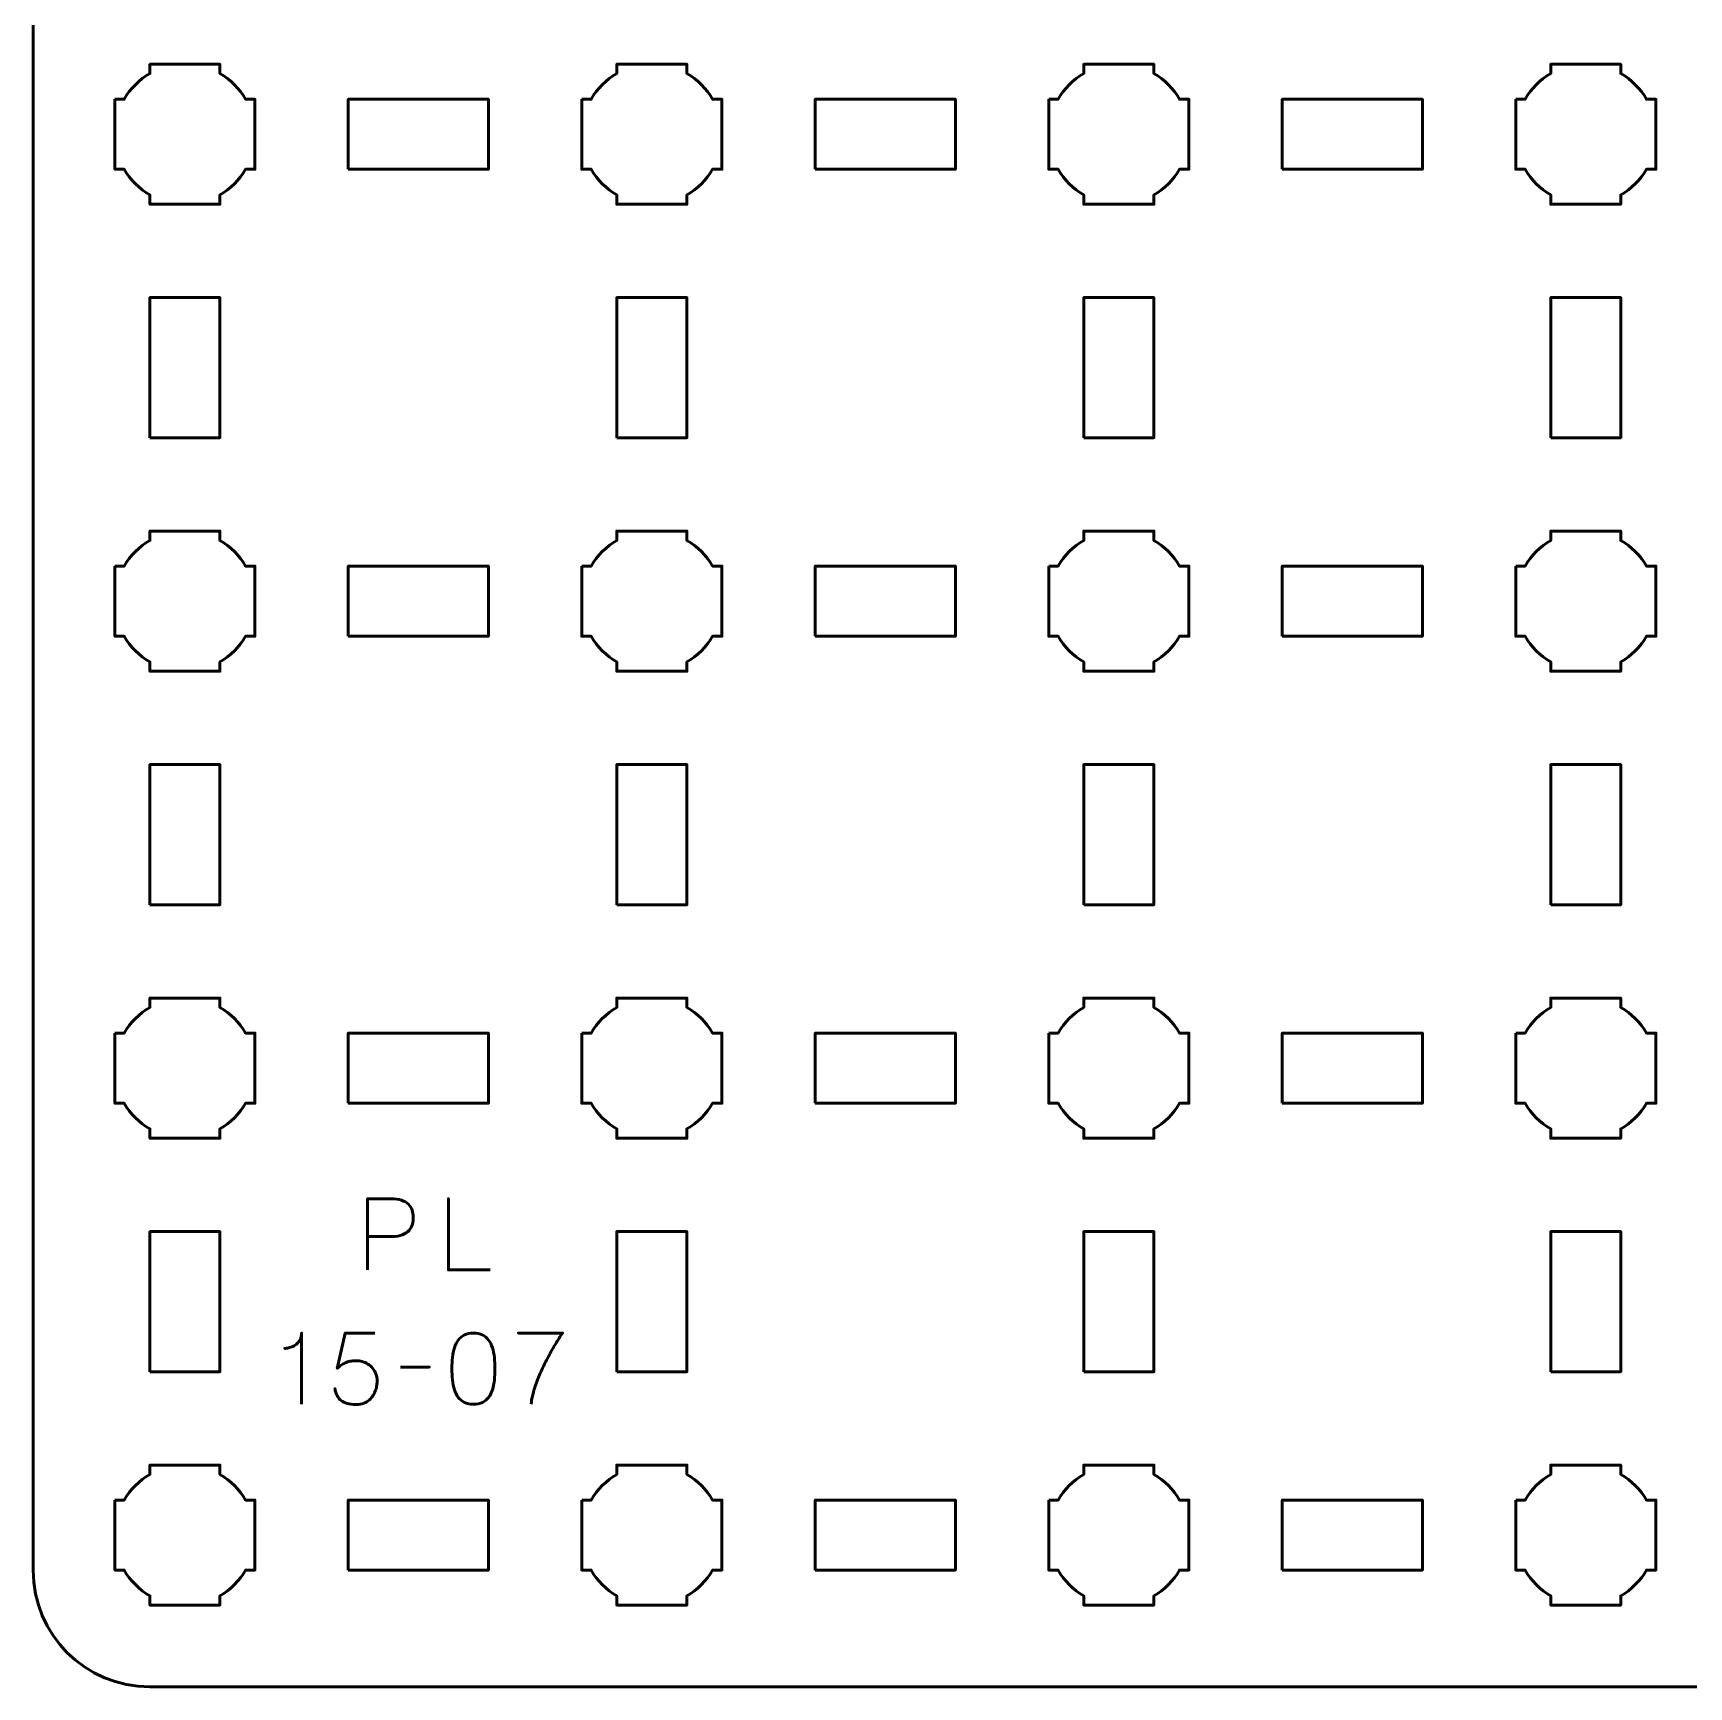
# Model space of a CAD drawing. Header units: centimetres. Extents: x -25.1 to 4.2, y -21.5 to -8.2.
# Drawn here: x -25.15 to -18.06, y -21.5 to -14.42 of the extents above; entities that cross this region are included whole.
import ezdxf

# ---------------------------------------------------------------- set-up
doc = ezdxf.new("R2010")
doc.units = ezdxf.units.CM
doc.header["$MEASUREMENT"] = 0
doc.layers.add('Layer 1', color=7, linetype='Continuous')

msp = doc.modelspace()

# ---------------------------------------------------------------- linework, layer by layer
at = {"layer": 'Layer 1', "color": 250, "lineweight": 53}
for points in [[(-23.8, -15), (-23.2, -15), (-23.2, -14.7), (-23.8, -14.7), (-23.8, -15)], [(-21.8, -15), (-21.2, -15), (-21.2, -14.7), (-21.8, -14.7), (-21.8, -15)], [(-19.8, -15), (-19.2, -15), (-19.2, -14.7), (-19.8, -14.7), (-19.8, -15)], [(-24.65, -16.15), (-24.35, -16.15), (-24.35, -15.55), (-24.65, -15.55), (-24.65, -16.15)], [(-22.65, -16.15), (-22.35, -16.15), (-22.35, -15.55), (-22.65, -15.55), (-22.65, -16.15)], [(-20.65, -16.15), (-20.35, -16.15), (-20.35, -15.55), (-20.65, -15.55), (-20.65, -16.15)], [(-18.65, -16.15), (-18.35, -16.15), (-18.35, -15.55), (-18.65, -15.55), (-18.65, -16.15)], [(-23.8, -17), (-23.2, -17), (-23.2, -16.7), (-23.8, -16.7), (-23.8, -17)], [(-21.8, -17), (-21.2, -17), (-21.2, -16.7), (-21.8, -16.7), (-21.8, -17)], [(-19.8, -17), (-19.2, -17), (-19.2, -16.7), (-19.8, -16.7), (-19.8, -17)], [(-24.65, -18.15), (-24.35, -18.15), (-24.35, -17.55), (-24.65, -17.55), (-24.65, -18.15)], [(-22.65, -18.15), (-22.35, -18.15), (-22.35, -17.55), (-22.65, -17.55), (-22.65, -18.15)], [(-20.65, -18.15), (-20.35, -18.15), (-20.35, -17.55), (-20.65, -17.55), (-20.65, -18.15)], [(-18.65, -18.15), (-18.35, -18.15), (-18.35, -17.55), (-18.65, -17.55), (-18.65, -18.15)], [(-23.8, -19), (-23.2, -19), (-23.2, -18.7), (-23.8, -18.7), (-23.8, -19)], [(-21.8, -19), (-21.2, -19), (-21.2, -18.7), (-21.8, -18.7), (-21.8, -19)], [(-19.8, -19), (-19.2, -19), (-19.2, -18.7), (-19.8, -18.7), (-19.8, -19)], [(-24.65, -20.15), (-24.35, -20.15), (-24.35, -19.55), (-24.65, -19.55), (-24.65, -20.15)], [(-22.65, -20.15), (-22.35, -20.15), (-22.35, -19.55), (-22.65, -19.55), (-22.65, -20.15)], [(-20.65, -20.15), (-20.35, -20.15), (-20.35, -19.55), (-20.65, -19.55), (-20.65, -20.15)], [(-18.65, -20.15), (-18.35, -20.15), (-18.35, -19.55), (-18.65, -19.55), (-18.65, -20.15)], [(-23.8, -21), (-23.2, -21), (-23.2, -20.7), (-23.8, -20.7), (-23.8, -21)], [(-21.8, -21), (-21.2, -21), (-21.2, -20.7), (-21.8, -20.7), (-21.8, -21)], [(-19.8, -21), (-19.2, -21), (-19.2, -20.7), (-19.8, -20.7), (-19.8, -21)]]:
    msp.add_lwpolyline(points, close=True, dxfattribs=at)
msp.add_open_spline([(-25.15, -21), (-25.15, -21), (-25.15, -8.7), (-25.15, -8.7), (-25.15, -8.7), (-25.15, -8.42391), (-24.92609, -8.2), (-24.65, -8.2), (-24.65, -8.2), (-24.65, -8.2), (3.65, -8.2), (3.65, -8.2), (3.65, -8.2), (3.92609, -8.2), (4.15, -8.42391), (4.15, -8.7), (4.15, -8.7), (4.15, -8.7), (4.15, -21), (4.15, -21), (4.15, -21), (4.15, -21.27609), (3.92609, -21.5), (3.65, -21.5), (3.65, -21.5), (3.65, -21.5), (-24.65, -21.5), (-24.65, -21.5), (-24.65, -21.5), (-24.92609, -21.5), (-25.15, -21.27609), (-25.15, -21)], degree=3, knots=[0, 0, 0, 0, 0.125, 0.125, 0.125, 0.125, 0.25, 0.25, 0.25, 0.25, 0.375, 0.375, 0.375, 0.375, 0.5, 0.5, 0.5, 0.5, 0.625, 0.625, 0.625, 0.625, 0.75, 0.75, 0.75, 0.75, 0.875, 0.875, 0.875, 0.875, 1, 1, 1, 1], dxfattribs=at)
at = {"layer": 'Layer 1', "lineweight": 53}
for points in [[(-24.8, -14.7), (-24.8, -14.7), (-24.75985, -14.7), (-24.75985, -14.7), (-24.75985, -14.7), (-24.7335, -14.65447), (-24.69553, -14.6165), (-24.65, -14.59015), (-24.65, -14.59015), (-24.65, -14.59015), (-24.65, -14.55), (-24.65, -14.55), (-24.65, -14.55), (-24.65, -14.55), (-24.5, -14.55), (-24.5, -14.55), (-24.5, -14.55), (-24.5, -14.55), (-24.35, -14.55), (-24.35, -14.55), (-24.35, -14.55), (-24.35, -14.55), (-24.35, -14.59015), (-24.35, -14.59015), (-24.35, -14.59015), (-24.30447, -14.6165), (-24.2665, -14.65447), (-24.24015, -14.7), (-24.24015, -14.7), (-24.24015, -14.7), (-24.2, -14.7), (-24.2, -14.7), (-24.2, -14.7), (-24.2, -14.7), (-24.2, -14.85), (-24.2, -14.85), (-24.2, -14.85), (-24.2, -14.85), (-24.2, -15), (-24.2, -15), (-24.2, -15), (-24.2, -15), (-24.24015, -15), (-24.24015, -15), (-24.24015, -15), (-24.2665, -15.04553), (-24.30447, -15.0835), (-24.35, -15.10985), (-24.35, -15.10985), (-24.35, -15.10985), (-24.35, -15.15), (-24.35, -15.15), (-24.35, -15.15), (-24.35, -15.15), (-24.5, -15.15), (-24.5, -15.15), (-24.5, -15.15), (-24.5, -15.15), (-24.65, -15.15), (-24.65, -15.15), (-24.65, -15.15), (-24.65, -15.15), (-24.65, -15.10985), (-24.65, -15.10985), (-24.65, -15.10985), (-24.69553, -15.0835), (-24.7335, -15.04553), (-24.75985, -15), (-24.75985, -15), (-24.75985, -15), (-24.8, -15), (-24.8, -15), (-24.8, -15), (-24.8, -15), (-24.8, -14.85), (-24.8, -14.85), (-24.8, -14.85), (-24.8, -14.85), (-24.8, -14.7), (-24.8, -14.7)], [(-22.8, -14.7), (-22.8, -14.7), (-22.75985, -14.7), (-22.75985, -14.7), (-22.75985, -14.7), (-22.7335, -14.65447), (-22.69553, -14.6165), (-22.65, -14.59015), (-22.65, -14.59015), (-22.65, -14.59015), (-22.65, -14.55), (-22.65, -14.55), (-22.65, -14.55), (-22.65, -14.55), (-22.5, -14.55), (-22.5, -14.55), (-22.5, -14.55), (-22.5, -14.55), (-22.35, -14.55), (-22.35, -14.55), (-22.35, -14.55), (-22.35, -14.55), (-22.35, -14.59015), (-22.35, -14.59015), (-22.35, -14.59015), (-22.30447, -14.6165), (-22.2665, -14.65447), (-22.24015, -14.7), (-22.24015, -14.7), (-22.24015, -14.7), (-22.2, -14.7), (-22.2, -14.7), (-22.2, -14.7), (-22.2, -14.7), (-22.2, -14.85), (-22.2, -14.85), (-22.2, -14.85), (-22.2, -14.85), (-22.2, -15), (-22.2, -15), (-22.2, -15), (-22.2, -15), (-22.24015, -15), (-22.24015, -15), (-22.24015, -15), (-22.2665, -15.04553), (-22.30447, -15.0835), (-22.35, -15.10985), (-22.35, -15.10985), (-22.35, -15.10985), (-22.35, -15.15), (-22.35, -15.15), (-22.35, -15.15), (-22.35, -15.15), (-22.5, -15.15), (-22.5, -15.15), (-22.5, -15.15), (-22.5, -15.15), (-22.65, -15.15), (-22.65, -15.15), (-22.65, -15.15), (-22.65, -15.15), (-22.65, -15.10985), (-22.65, -15.10985), (-22.65, -15.10985), (-22.69553, -15.0835), (-22.7335, -15.04553), (-22.75985, -15), (-22.75985, -15), (-22.75985, -15), (-22.8, -15), (-22.8, -15), (-22.8, -15), (-22.8, -15), (-22.8, -14.85), (-22.8, -14.85), (-22.8, -14.85), (-22.8, -14.85), (-22.8, -14.7), (-22.8, -14.7)], [(-20.8, -14.7), (-20.8, -14.7), (-20.75985, -14.7), (-20.75985, -14.7), (-20.75985, -14.7), (-20.7335, -14.65447), (-20.69553, -14.6165), (-20.65, -14.59015), (-20.65, -14.59015), (-20.65, -14.59015), (-20.65, -14.55), (-20.65, -14.55), (-20.65, -14.55), (-20.65, -14.55), (-20.5, -14.55), (-20.5, -14.55), (-20.5, -14.55), (-20.5, -14.55), (-20.35, -14.55), (-20.35, -14.55), (-20.35, -14.55), (-20.35, -14.55), (-20.35, -14.59015), (-20.35, -14.59015), (-20.35, -14.59015), (-20.30447, -14.6165), (-20.2665, -14.65447), (-20.24015, -14.7), (-20.24015, -14.7), (-20.24015, -14.7), (-20.2, -14.7), (-20.2, -14.7), (-20.2, -14.7), (-20.2, -14.7), (-20.2, -14.85), (-20.2, -14.85), (-20.2, -14.85), (-20.2, -14.85), (-20.2, -15), (-20.2, -15), (-20.2, -15), (-20.2, -15), (-20.24015, -15), (-20.24015, -15), (-20.24015, -15), (-20.2665, -15.04553), (-20.30447, -15.0835), (-20.35, -15.10985), (-20.35, -15.10985), (-20.35, -15.10985), (-20.35, -15.15), (-20.35, -15.15), (-20.35, -15.15), (-20.35, -15.15), (-20.5, -15.15), (-20.5, -15.15), (-20.5, -15.15), (-20.5, -15.15), (-20.65, -15.15), (-20.65, -15.15), (-20.65, -15.15), (-20.65, -15.15), (-20.65, -15.10985), (-20.65, -15.10985), (-20.65, -15.10985), (-20.69553, -15.0835), (-20.7335, -15.04553), (-20.75985, -15), (-20.75985, -15), (-20.75985, -15), (-20.8, -15), (-20.8, -15), (-20.8, -15), (-20.8, -15), (-20.8, -14.85), (-20.8, -14.85), (-20.8, -14.85), (-20.8, -14.85), (-20.8, -14.7), (-20.8, -14.7)], [(-18.8, -14.7), (-18.8, -14.7), (-18.75985, -14.7), (-18.75985, -14.7), (-18.75985, -14.7), (-18.7335, -14.65447), (-18.69553, -14.6165), (-18.65, -14.59015), (-18.65, -14.59015), (-18.65, -14.59015), (-18.65, -14.55), (-18.65, -14.55), (-18.65, -14.55), (-18.65, -14.55), (-18.5, -14.55), (-18.5, -14.55), (-18.5, -14.55), (-18.5, -14.55), (-18.35, -14.55), (-18.35, -14.55), (-18.35, -14.55), (-18.35, -14.55), (-18.35, -14.59015), (-18.35, -14.59015), (-18.35, -14.59015), (-18.30447, -14.6165), (-18.2665, -14.65447), (-18.24015, -14.7), (-18.24015, -14.7), (-18.24015, -14.7), (-18.2, -14.7), (-18.2, -14.7), (-18.2, -14.7), (-18.2, -14.7), (-18.2, -14.85), (-18.2, -14.85), (-18.2, -14.85), (-18.2, -14.85), (-18.2, -15), (-18.2, -15), (-18.2, -15), (-18.2, -15), (-18.24015, -15), (-18.24015, -15), (-18.24015, -15), (-18.2665, -15.04553), (-18.30447, -15.0835), (-18.35, -15.10985), (-18.35, -15.10985), (-18.35, -15.10985), (-18.35, -15.15), (-18.35, -15.15), (-18.35, -15.15), (-18.35, -15.15), (-18.5, -15.15), (-18.5, -15.15), (-18.5, -15.15), (-18.5, -15.15), (-18.65, -15.15), (-18.65, -15.15), (-18.65, -15.15), (-18.65, -15.15), (-18.65, -15.10985), (-18.65, -15.10985), (-18.65, -15.10985), (-18.69553, -15.0835), (-18.7335, -15.04553), (-18.75985, -15), (-18.75985, -15), (-18.75985, -15), (-18.8, -15), (-18.8, -15), (-18.8, -15), (-18.8, -15), (-18.8, -14.85), (-18.8, -14.85), (-18.8, -14.85), (-18.8, -14.85), (-18.8, -14.7), (-18.8, -14.7)], [(-24.8, -16.7), (-24.8, -16.7), (-24.75985, -16.7), (-24.75985, -16.7), (-24.75985, -16.7), (-24.7335, -16.65447), (-24.69553, -16.6165), (-24.65, -16.59015), (-24.65, -16.59015), (-24.65, -16.59015), (-24.65, -16.55), (-24.65, -16.55), (-24.65, -16.55), (-24.65, -16.55), (-24.5, -16.55), (-24.5, -16.55), (-24.5, -16.55), (-24.5, -16.55), (-24.35, -16.55), (-24.35, -16.55), (-24.35, -16.55), (-24.35, -16.55), (-24.35, -16.59015), (-24.35, -16.59015), (-24.35, -16.59015), (-24.30447, -16.6165), (-24.2665, -16.65447), (-24.24015, -16.7), (-24.24015, -16.7), (-24.24015, -16.7), (-24.2, -16.7), (-24.2, -16.7), (-24.2, -16.7), (-24.2, -16.7), (-24.2, -16.85), (-24.2, -16.85), (-24.2, -16.85), (-24.2, -16.85), (-24.2, -17), (-24.2, -17), (-24.2, -17), (-24.2, -17), (-24.24015, -17), (-24.24015, -17), (-24.24015, -17), (-24.2665, -17.04553), (-24.30447, -17.0835), (-24.35, -17.10985), (-24.35, -17.10985), (-24.35, -17.10985), (-24.35, -17.15), (-24.35, -17.15), (-24.35, -17.15), (-24.35, -17.15), (-24.5, -17.15), (-24.5, -17.15), (-24.5, -17.15), (-24.5, -17.15), (-24.65, -17.15), (-24.65, -17.15), (-24.65, -17.15), (-24.65, -17.15), (-24.65, -17.10985), (-24.65, -17.10985), (-24.65, -17.10985), (-24.69553, -17.0835), (-24.7335, -17.04553), (-24.75985, -17), (-24.75985, -17), (-24.75985, -17), (-24.8, -17), (-24.8, -17), (-24.8, -17), (-24.8, -17), (-24.8, -16.85), (-24.8, -16.85), (-24.8, -16.85), (-24.8, -16.85), (-24.8, -16.7), (-24.8, -16.7)], [(-22.8, -16.7), (-22.8, -16.7), (-22.75985, -16.7), (-22.75985, -16.7), (-22.75985, -16.7), (-22.7335, -16.65447), (-22.69553, -16.6165), (-22.65, -16.59015), (-22.65, -16.59015), (-22.65, -16.59015), (-22.65, -16.55), (-22.65, -16.55), (-22.65, -16.55), (-22.65, -16.55), (-22.5, -16.55), (-22.5, -16.55), (-22.5, -16.55), (-22.5, -16.55), (-22.35, -16.55), (-22.35, -16.55), (-22.35, -16.55), (-22.35, -16.55), (-22.35, -16.59015), (-22.35, -16.59015), (-22.35, -16.59015), (-22.30447, -16.6165), (-22.2665, -16.65447), (-22.24015, -16.7), (-22.24015, -16.7), (-22.24015, -16.7), (-22.2, -16.7), (-22.2, -16.7), (-22.2, -16.7), (-22.2, -16.7), (-22.2, -16.85), (-22.2, -16.85), (-22.2, -16.85), (-22.2, -16.85), (-22.2, -17), (-22.2, -17), (-22.2, -17), (-22.2, -17), (-22.24015, -17), (-22.24015, -17), (-22.24015, -17), (-22.2665, -17.04553), (-22.30447, -17.0835), (-22.35, -17.10985), (-22.35, -17.10985), (-22.35, -17.10985), (-22.35, -17.15), (-22.35, -17.15), (-22.35, -17.15), (-22.35, -17.15), (-22.5, -17.15), (-22.5, -17.15), (-22.5, -17.15), (-22.5, -17.15), (-22.65, -17.15), (-22.65, -17.15), (-22.65, -17.15), (-22.65, -17.15), (-22.65, -17.10985), (-22.65, -17.10985), (-22.65, -17.10985), (-22.69553, -17.0835), (-22.7335, -17.04553), (-22.75985, -17), (-22.75985, -17), (-22.75985, -17), (-22.8, -17), (-22.8, -17), (-22.8, -17), (-22.8, -17), (-22.8, -16.85), (-22.8, -16.85), (-22.8, -16.85), (-22.8, -16.85), (-22.8, -16.7), (-22.8, -16.7)], [(-20.8, -16.7), (-20.8, -16.7), (-20.75985, -16.7), (-20.75985, -16.7), (-20.75985, -16.7), (-20.7335, -16.65447), (-20.69553, -16.6165), (-20.65, -16.59015), (-20.65, -16.59015), (-20.65, -16.59015), (-20.65, -16.55), (-20.65, -16.55), (-20.65, -16.55), (-20.65, -16.55), (-20.5, -16.55), (-20.5, -16.55), (-20.5, -16.55), (-20.5, -16.55), (-20.35, -16.55), (-20.35, -16.55), (-20.35, -16.55), (-20.35, -16.55), (-20.35, -16.59015), (-20.35, -16.59015), (-20.35, -16.59015), (-20.30447, -16.6165), (-20.2665, -16.65447), (-20.24015, -16.7), (-20.24015, -16.7), (-20.24015, -16.7), (-20.2, -16.7), (-20.2, -16.7), (-20.2, -16.7), (-20.2, -16.7), (-20.2, -16.85), (-20.2, -16.85), (-20.2, -16.85), (-20.2, -16.85), (-20.2, -17), (-20.2, -17), (-20.2, -17), (-20.2, -17), (-20.24015, -17), (-20.24015, -17), (-20.24015, -17), (-20.2665, -17.04553), (-20.30447, -17.0835), (-20.35, -17.10985), (-20.35, -17.10985), (-20.35, -17.10985), (-20.35, -17.15), (-20.35, -17.15), (-20.35, -17.15), (-20.35, -17.15), (-20.5, -17.15), (-20.5, -17.15), (-20.5, -17.15), (-20.5, -17.15), (-20.65, -17.15), (-20.65, -17.15), (-20.65, -17.15), (-20.65, -17.15), (-20.65, -17.10985), (-20.65, -17.10985), (-20.65, -17.10985), (-20.69553, -17.0835), (-20.7335, -17.04553), (-20.75985, -17), (-20.75985, -17), (-20.75985, -17), (-20.8, -17), (-20.8, -17), (-20.8, -17), (-20.8, -17), (-20.8, -16.85), (-20.8, -16.85), (-20.8, -16.85), (-20.8, -16.85), (-20.8, -16.7), (-20.8, -16.7)], [(-18.8, -16.7), (-18.8, -16.7), (-18.75985, -16.7), (-18.75985, -16.7), (-18.75985, -16.7), (-18.7335, -16.65447), (-18.69553, -16.6165), (-18.65, -16.59015), (-18.65, -16.59015), (-18.65, -16.59015), (-18.65, -16.55), (-18.65, -16.55), (-18.65, -16.55), (-18.65, -16.55), (-18.5, -16.55), (-18.5, -16.55), (-18.5, -16.55), (-18.5, -16.55), (-18.35, -16.55), (-18.35, -16.55), (-18.35, -16.55), (-18.35, -16.55), (-18.35, -16.59015), (-18.35, -16.59015), (-18.35, -16.59015), (-18.30447, -16.6165), (-18.2665, -16.65447), (-18.24015, -16.7), (-18.24015, -16.7), (-18.24015, -16.7), (-18.2, -16.7), (-18.2, -16.7), (-18.2, -16.7), (-18.2, -16.7), (-18.2, -16.85), (-18.2, -16.85), (-18.2, -16.85), (-18.2, -16.85), (-18.2, -17), (-18.2, -17), (-18.2, -17), (-18.2, -17), (-18.24015, -17), (-18.24015, -17), (-18.24015, -17), (-18.2665, -17.04553), (-18.30447, -17.0835), (-18.35, -17.10985), (-18.35, -17.10985), (-18.35, -17.10985), (-18.35, -17.15), (-18.35, -17.15), (-18.35, -17.15), (-18.35, -17.15), (-18.5, -17.15), (-18.5, -17.15), (-18.5, -17.15), (-18.5, -17.15), (-18.65, -17.15), (-18.65, -17.15), (-18.65, -17.15), (-18.65, -17.15), (-18.65, -17.10985), (-18.65, -17.10985), (-18.65, -17.10985), (-18.69553, -17.0835), (-18.7335, -17.04553), (-18.75985, -17), (-18.75985, -17), (-18.75985, -17), (-18.8, -17), (-18.8, -17), (-18.8, -17), (-18.8, -17), (-18.8, -16.85), (-18.8, -16.85), (-18.8, -16.85), (-18.8, -16.85), (-18.8, -16.7), (-18.8, -16.7)], [(-24.8, -18.7), (-24.8, -18.7), (-24.75985, -18.7), (-24.75985, -18.7), (-24.75985, -18.7), (-24.7335, -18.65447), (-24.69553, -18.6165), (-24.65, -18.59015), (-24.65, -18.59015), (-24.65, -18.59015), (-24.65, -18.55), (-24.65, -18.55), (-24.65, -18.55), (-24.65, -18.55), (-24.5, -18.55), (-24.5, -18.55), (-24.5, -18.55), (-24.5, -18.55), (-24.35, -18.55), (-24.35, -18.55), (-24.35, -18.55), (-24.35, -18.55), (-24.35, -18.59015), (-24.35, -18.59015), (-24.35, -18.59015), (-24.30447, -18.6165), (-24.2665, -18.65447), (-24.24015, -18.7), (-24.24015, -18.7), (-24.24015, -18.7), (-24.2, -18.7), (-24.2, -18.7), (-24.2, -18.7), (-24.2, -18.7), (-24.2, -18.85), (-24.2, -18.85), (-24.2, -18.85), (-24.2, -18.85), (-24.2, -19), (-24.2, -19), (-24.2, -19), (-24.2, -19), (-24.24015, -19), (-24.24015, -19), (-24.24015, -19), (-24.2665, -19.04553), (-24.30447, -19.0835), (-24.35, -19.10985), (-24.35, -19.10985), (-24.35, -19.10985), (-24.35, -19.15), (-24.35, -19.15), (-24.35, -19.15), (-24.35, -19.15), (-24.5, -19.15), (-24.5, -19.15), (-24.5, -19.15), (-24.5, -19.15), (-24.65, -19.15), (-24.65, -19.15), (-24.65, -19.15), (-24.65, -19.15), (-24.65, -19.10985), (-24.65, -19.10985), (-24.65, -19.10985), (-24.69553, -19.0835), (-24.7335, -19.04553), (-24.75985, -19), (-24.75985, -19), (-24.75985, -19), (-24.8, -19), (-24.8, -19), (-24.8, -19), (-24.8, -19), (-24.8, -18.85), (-24.8, -18.85), (-24.8, -18.85), (-24.8, -18.85), (-24.8, -18.7), (-24.8, -18.7)], [(-22.8, -18.7), (-22.8, -18.7), (-22.75985, -18.7), (-22.75985, -18.7), (-22.75985, -18.7), (-22.7335, -18.65447), (-22.69553, -18.6165), (-22.65, -18.59015), (-22.65, -18.59015), (-22.65, -18.59015), (-22.65, -18.55), (-22.65, -18.55), (-22.65, -18.55), (-22.65, -18.55), (-22.5, -18.55), (-22.5, -18.55), (-22.5, -18.55), (-22.5, -18.55), (-22.35, -18.55), (-22.35, -18.55), (-22.35, -18.55), (-22.35, -18.55), (-22.35, -18.59015), (-22.35, -18.59015), (-22.35, -18.59015), (-22.30447, -18.6165), (-22.2665, -18.65447), (-22.24015, -18.7), (-22.24015, -18.7), (-22.24015, -18.7), (-22.2, -18.7), (-22.2, -18.7), (-22.2, -18.7), (-22.2, -18.7), (-22.2, -18.85), (-22.2, -18.85), (-22.2, -18.85), (-22.2, -18.85), (-22.2, -19), (-22.2, -19), (-22.2, -19), (-22.2, -19), (-22.24015, -19), (-22.24015, -19), (-22.24015, -19), (-22.2665, -19.04553), (-22.30447, -19.0835), (-22.35, -19.10985), (-22.35, -19.10985), (-22.35, -19.10985), (-22.35, -19.15), (-22.35, -19.15), (-22.35, -19.15), (-22.35, -19.15), (-22.5, -19.15), (-22.5, -19.15), (-22.5, -19.15), (-22.5, -19.15), (-22.65, -19.15), (-22.65, -19.15), (-22.65, -19.15), (-22.65, -19.15), (-22.65, -19.10985), (-22.65, -19.10985), (-22.65, -19.10985), (-22.69553, -19.0835), (-22.7335, -19.04553), (-22.75985, -19), (-22.75985, -19), (-22.75985, -19), (-22.8, -19), (-22.8, -19), (-22.8, -19), (-22.8, -19), (-22.8, -18.85), (-22.8, -18.85), (-22.8, -18.85), (-22.8, -18.85), (-22.8, -18.7), (-22.8, -18.7)], [(-20.8, -18.7), (-20.8, -18.7), (-20.75985, -18.7), (-20.75985, -18.7), (-20.75985, -18.7), (-20.7335, -18.65447), (-20.69553, -18.6165), (-20.65, -18.59015), (-20.65, -18.59015), (-20.65, -18.59015), (-20.65, -18.55), (-20.65, -18.55), (-20.65, -18.55), (-20.65, -18.55), (-20.5, -18.55), (-20.5, -18.55), (-20.5, -18.55), (-20.5, -18.55), (-20.35, -18.55), (-20.35, -18.55), (-20.35, -18.55), (-20.35, -18.55), (-20.35, -18.59015), (-20.35, -18.59015), (-20.35, -18.59015), (-20.30447, -18.6165), (-20.2665, -18.65447), (-20.24015, -18.7), (-20.24015, -18.7), (-20.24015, -18.7), (-20.2, -18.7), (-20.2, -18.7), (-20.2, -18.7), (-20.2, -18.7), (-20.2, -18.85), (-20.2, -18.85), (-20.2, -18.85), (-20.2, -18.85), (-20.2, -19), (-20.2, -19), (-20.2, -19), (-20.2, -19), (-20.24015, -19), (-20.24015, -19), (-20.24015, -19), (-20.2665, -19.04553), (-20.30447, -19.0835), (-20.35, -19.10985), (-20.35, -19.10985), (-20.35, -19.10985), (-20.35, -19.15), (-20.35, -19.15), (-20.35, -19.15), (-20.35, -19.15), (-20.5, -19.15), (-20.5, -19.15), (-20.5, -19.15), (-20.5, -19.15), (-20.65, -19.15), (-20.65, -19.15), (-20.65, -19.15), (-20.65, -19.15), (-20.65, -19.10985), (-20.65, -19.10985), (-20.65, -19.10985), (-20.69553, -19.0835), (-20.7335, -19.04553), (-20.75985, -19), (-20.75985, -19), (-20.75985, -19), (-20.8, -19), (-20.8, -19), (-20.8, -19), (-20.8, -19), (-20.8, -18.85), (-20.8, -18.85), (-20.8, -18.85), (-20.8, -18.85), (-20.8, -18.7), (-20.8, -18.7)], [(-18.8, -18.7), (-18.8, -18.7), (-18.75985, -18.7), (-18.75985, -18.7), (-18.75985, -18.7), (-18.7335, -18.65447), (-18.69553, -18.6165), (-18.65, -18.59015), (-18.65, -18.59015), (-18.65, -18.59015), (-18.65, -18.55), (-18.65, -18.55), (-18.65, -18.55), (-18.65, -18.55), (-18.5, -18.55), (-18.5, -18.55), (-18.5, -18.55), (-18.5, -18.55), (-18.35, -18.55), (-18.35, -18.55), (-18.35, -18.55), (-18.35, -18.55), (-18.35, -18.59015), (-18.35, -18.59015), (-18.35, -18.59015), (-18.30447, -18.6165), (-18.2665, -18.65447), (-18.24015, -18.7), (-18.24015, -18.7), (-18.24015, -18.7), (-18.2, -18.7), (-18.2, -18.7), (-18.2, -18.7), (-18.2, -18.7), (-18.2, -18.85), (-18.2, -18.85), (-18.2, -18.85), (-18.2, -18.85), (-18.2, -19), (-18.2, -19), (-18.2, -19), (-18.2, -19), (-18.24015, -19), (-18.24015, -19), (-18.24015, -19), (-18.2665, -19.04553), (-18.30447, -19.0835), (-18.35, -19.10985), (-18.35, -19.10985), (-18.35, -19.10985), (-18.35, -19.15), (-18.35, -19.15), (-18.35, -19.15), (-18.35, -19.15), (-18.5, -19.15), (-18.5, -19.15), (-18.5, -19.15), (-18.5, -19.15), (-18.65, -19.15), (-18.65, -19.15), (-18.65, -19.15), (-18.65, -19.15), (-18.65, -19.10985), (-18.65, -19.10985), (-18.65, -19.10985), (-18.69553, -19.0835), (-18.7335, -19.04553), (-18.75985, -19), (-18.75985, -19), (-18.75985, -19), (-18.8, -19), (-18.8, -19), (-18.8, -19), (-18.8, -19), (-18.8, -18.85), (-18.8, -18.85), (-18.8, -18.85), (-18.8, -18.85), (-18.8, -18.7), (-18.8, -18.7)], [(-24.8, -20.7), (-24.8, -20.7), (-24.75985, -20.7), (-24.75985, -20.7), (-24.75985, -20.7), (-24.7335, -20.65447), (-24.69553, -20.6165), (-24.65, -20.59015), (-24.65, -20.59015), (-24.65, -20.59015), (-24.65, -20.55), (-24.65, -20.55), (-24.65, -20.55), (-24.65, -20.55), (-24.5, -20.55), (-24.5, -20.55), (-24.5, -20.55), (-24.5, -20.55), (-24.35, -20.55), (-24.35, -20.55), (-24.35, -20.55), (-24.35, -20.55), (-24.35, -20.59015), (-24.35, -20.59015), (-24.35, -20.59015), (-24.30447, -20.6165), (-24.2665, -20.65447), (-24.24015, -20.7), (-24.24015, -20.7), (-24.24015, -20.7), (-24.2, -20.7), (-24.2, -20.7), (-24.2, -20.7), (-24.2, -20.7), (-24.2, -20.85), (-24.2, -20.85), (-24.2, -20.85), (-24.2, -20.85), (-24.2, -21), (-24.2, -21), (-24.2, -21), (-24.2, -21), (-24.24015, -21), (-24.24015, -21), (-24.24015, -21), (-24.2665, -21.04553), (-24.30447, -21.0835), (-24.35, -21.10985), (-24.35, -21.10985), (-24.35, -21.10985), (-24.35, -21.15), (-24.35, -21.15), (-24.35, -21.15), (-24.35, -21.15), (-24.5, -21.15), (-24.5, -21.15), (-24.5, -21.15), (-24.5, -21.15), (-24.65, -21.15), (-24.65, -21.15), (-24.65, -21.15), (-24.65, -21.15), (-24.65, -21.10985), (-24.65, -21.10985), (-24.65, -21.10985), (-24.69553, -21.0835), (-24.7335, -21.04553), (-24.75985, -21), (-24.75985, -21), (-24.75985, -21), (-24.8, -21), (-24.8, -21), (-24.8, -21), (-24.8, -21), (-24.8, -20.85), (-24.8, -20.85), (-24.8, -20.85), (-24.8, -20.85), (-24.8, -20.7), (-24.8, -20.7)], [(-22.8, -20.7), (-22.8, -20.7), (-22.75985, -20.7), (-22.75985, -20.7), (-22.75985, -20.7), (-22.7335, -20.65447), (-22.69553, -20.6165), (-22.65, -20.59015), (-22.65, -20.59015), (-22.65, -20.59015), (-22.65, -20.55), (-22.65, -20.55), (-22.65, -20.55), (-22.65, -20.55), (-22.5, -20.55), (-22.5, -20.55), (-22.5, -20.55), (-22.5, -20.55), (-22.35, -20.55), (-22.35, -20.55), (-22.35, -20.55), (-22.35, -20.55), (-22.35, -20.59015), (-22.35, -20.59015), (-22.35, -20.59015), (-22.30447, -20.6165), (-22.2665, -20.65447), (-22.24015, -20.7), (-22.24015, -20.7), (-22.24015, -20.7), (-22.2, -20.7), (-22.2, -20.7), (-22.2, -20.7), (-22.2, -20.7), (-22.2, -20.85), (-22.2, -20.85), (-22.2, -20.85), (-22.2, -20.85), (-22.2, -21), (-22.2, -21), (-22.2, -21), (-22.2, -21), (-22.24015, -21), (-22.24015, -21), (-22.24015, -21), (-22.2665, -21.04553), (-22.30447, -21.0835), (-22.35, -21.10985), (-22.35, -21.10985), (-22.35, -21.10985), (-22.35, -21.15), (-22.35, -21.15), (-22.35, -21.15), (-22.35, -21.15), (-22.5, -21.15), (-22.5, -21.15), (-22.5, -21.15), (-22.5, -21.15), (-22.65, -21.15), (-22.65, -21.15), (-22.65, -21.15), (-22.65, -21.15), (-22.65, -21.10985), (-22.65, -21.10985), (-22.65, -21.10985), (-22.69553, -21.0835), (-22.7335, -21.04553), (-22.75985, -21), (-22.75985, -21), (-22.75985, -21), (-22.8, -21), (-22.8, -21), (-22.8, -21), (-22.8, -21), (-22.8, -20.85), (-22.8, -20.85), (-22.8, -20.85), (-22.8, -20.85), (-22.8, -20.7), (-22.8, -20.7)], [(-20.8, -20.7), (-20.8, -20.7), (-20.75985, -20.7), (-20.75985, -20.7), (-20.75985, -20.7), (-20.7335, -20.65447), (-20.69553, -20.6165), (-20.65, -20.59015), (-20.65, -20.59015), (-20.65, -20.59015), (-20.65, -20.55), (-20.65, -20.55), (-20.65, -20.55), (-20.65, -20.55), (-20.5, -20.55), (-20.5, -20.55), (-20.5, -20.55), (-20.5, -20.55), (-20.35, -20.55), (-20.35, -20.55), (-20.35, -20.55), (-20.35, -20.55), (-20.35, -20.59015), (-20.35, -20.59015), (-20.35, -20.59015), (-20.30447, -20.6165), (-20.2665, -20.65447), (-20.24015, -20.7), (-20.24015, -20.7), (-20.24015, -20.7), (-20.2, -20.7), (-20.2, -20.7), (-20.2, -20.7), (-20.2, -20.7), (-20.2, -20.85), (-20.2, -20.85), (-20.2, -20.85), (-20.2, -20.85), (-20.2, -21), (-20.2, -21), (-20.2, -21), (-20.2, -21), (-20.24015, -21), (-20.24015, -21), (-20.24015, -21), (-20.2665, -21.04553), (-20.30447, -21.0835), (-20.35, -21.10985), (-20.35, -21.10985), (-20.35, -21.10985), (-20.35, -21.15), (-20.35, -21.15), (-20.35, -21.15), (-20.35, -21.15), (-20.5, -21.15), (-20.5, -21.15), (-20.5, -21.15), (-20.5, -21.15), (-20.65, -21.15), (-20.65, -21.15), (-20.65, -21.15), (-20.65, -21.15), (-20.65, -21.10985), (-20.65, -21.10985), (-20.65, -21.10985), (-20.69553, -21.0835), (-20.7335, -21.04553), (-20.75985, -21), (-20.75985, -21), (-20.75985, -21), (-20.8, -21), (-20.8, -21), (-20.8, -21), (-20.8, -21), (-20.8, -20.85), (-20.8, -20.85), (-20.8, -20.85), (-20.8, -20.85), (-20.8, -20.7), (-20.8, -20.7)], [(-18.8, -20.7), (-18.8, -20.7), (-18.75985, -20.7), (-18.75985, -20.7), (-18.75985, -20.7), (-18.7335, -20.65447), (-18.69553, -20.6165), (-18.65, -20.59015), (-18.65, -20.59015), (-18.65, -20.59015), (-18.65, -20.55), (-18.65, -20.55), (-18.65, -20.55), (-18.65, -20.55), (-18.5, -20.55), (-18.5, -20.55), (-18.5, -20.55), (-18.5, -20.55), (-18.35, -20.55), (-18.35, -20.55), (-18.35, -20.55), (-18.35, -20.55), (-18.35, -20.59015), (-18.35, -20.59015), (-18.35, -20.59015), (-18.30447, -20.6165), (-18.2665, -20.65447), (-18.24015, -20.7), (-18.24015, -20.7), (-18.24015, -20.7), (-18.2, -20.7), (-18.2, -20.7), (-18.2, -20.7), (-18.2, -20.7), (-18.2, -20.85), (-18.2, -20.85), (-18.2, -20.85), (-18.2, -20.85), (-18.2, -21), (-18.2, -21), (-18.2, -21), (-18.2, -21), (-18.24015, -21), (-18.24015, -21), (-18.24015, -21), (-18.2665, -21.04553), (-18.30447, -21.0835), (-18.35, -21.10985), (-18.35, -21.10985), (-18.35, -21.10985), (-18.35, -21.15), (-18.35, -21.15), (-18.35, -21.15), (-18.35, -21.15), (-18.5, -21.15), (-18.5, -21.15), (-18.5, -21.15), (-18.5, -21.15), (-18.65, -21.15), (-18.65, -21.15), (-18.65, -21.15), (-18.65, -21.15), (-18.65, -21.10985), (-18.65, -21.10985), (-18.65, -21.10985), (-18.69553, -21.0835), (-18.7335, -21.04553), (-18.75985, -21), (-18.75985, -21), (-18.75985, -21), (-18.8, -21), (-18.8, -21), (-18.8, -21), (-18.8, -21), (-18.8, -20.85), (-18.8, -20.85), (-18.8, -20.85), (-18.8, -20.85), (-18.8, -20.7), (-18.8, -20.7)]]:
    msp.add_open_spline(points, degree=3, knots=[0, 0, 0, 0, 0.05, 0.05, 0.05, 0.05, 0.1, 0.1, 0.1, 0.1, 0.15, 0.15, 0.15, 0.15, 0.2, 0.2, 0.2, 0.2, 0.25, 0.25, 0.25, 0.25, 0.3, 0.3, 0.3, 0.3, 0.35, 0.35, 0.35, 0.35, 0.4, 0.4, 0.4, 0.4, 0.45, 0.45, 0.45, 0.45, 0.5, 0.5, 0.5, 0.5, 0.55, 0.55, 0.55, 0.55, 0.6, 0.6, 0.6, 0.6, 0.65, 0.65, 0.65, 0.65, 0.7, 0.7, 0.7, 0.7, 0.75, 0.75, 0.75, 0.75, 0.8, 0.8, 0.8, 0.8, 0.85, 0.85, 0.85, 0.85, 0.9, 0.9, 0.9, 0.9, 0.95, 0.95, 0.95, 0.95, 1, 1, 1, 1], dxfattribs=at)
at = {"layer": 'Layer 1', "color": 5, "lineweight": 53}
for points, knots in [([(-23.71738, -19.71432), (-23.71738, -19.71432), (-23.71738, -19.4091), (-23.71738, -19.4091), (-23.71738, -19.4091), (-23.71738, -19.4091), (-23.62001, -19.4091), (-23.62001, -19.4091), (-23.62001, -19.4091), (-23.60054, -19.40917), (-23.58453, -19.41136), (-23.5719, -19.41559), (-23.5719, -19.41559), (-23.55934, -19.41975), (-23.54946, -19.42554), (-23.54233, -19.43288), (-23.54233, -19.43288), (-23.53521, -19.44014), (-23.53013, -19.44847), (-23.52702, -19.45785), (-23.52702, -19.45785), (-23.52399, -19.46724), (-23.52223, -19.47704), (-23.5218, -19.48742), (-23.5218, -19.48742), (-23.52131, -19.49779), (-23.52251, -19.50795), (-23.52533, -19.51782), (-23.52533, -19.51782), (-23.52822, -19.5277), (-23.53309, -19.53666), (-23.54008, -19.54471), (-23.54008, -19.54471), (-23.54699, -19.55275), (-23.55637, -19.55917), (-23.56816, -19.5639), (-23.56816, -19.5639), (-23.57994, -19.56869), (-23.59454, -19.57109), (-23.61197, -19.57123), (-23.61197, -19.57123), (-23.61197, -19.57123), (-23.71738, -19.57123), (-23.71738, -19.57123), (-23.71738, -19.57123), (-23.71738, -19.57123), (-23.61197, -19.57123), (-23.61197, -19.57123), (-23.61197, -19.57123), (-23.5949, -19.57109), (-23.58043, -19.56869), (-23.56872, -19.5639), (-23.56872, -19.5639), (-23.55694, -19.55917), (-23.54755, -19.55275), (-23.5405, -19.54471), (-23.5405, -19.54471), (-23.53351, -19.53666), (-23.5285, -19.5277), (-23.52554, -19.51782), (-23.52554, -19.51782), (-23.52258, -19.50795), (-23.52131, -19.49779), (-23.5218, -19.48742), (-23.5218, -19.48742), (-23.52223, -19.47704), (-23.52399, -19.46724), (-23.52716, -19.45785), (-23.52716, -19.45785), (-23.53027, -19.44847), (-23.53549, -19.44014), (-23.54262, -19.43288), (-23.54262, -19.43288), (-23.54981, -19.42554), (-23.55969, -19.41975), (-23.57225, -19.41559), (-23.57225, -19.41559), (-23.58488, -19.41136), (-23.60075, -19.40917), (-23.62001, -19.4091), (-23.62001, -19.4091), (-23.62001, -19.4091), (-23.71738, -19.4091), (-23.71738, -19.4091), (-23.71738, -19.4091), (-23.71738, -19.4091), (-23.71738, -19.71432), (-23.71738, -19.71432)], [0, 0, 0, 0, 0.0454545, 0.0454545, 0.0454545, 0.0454545, 0.0909091, 0.0909091, 0.0909091, 0.0909091, 0.1363636, 0.1363636, 0.1363636, 0.1363636, 0.1818182, 0.1818182, 0.1818182, 0.1818182, 0.2272727, 0.2272727, 0.2272727, 0.2272727, 0.2727273, 0.2727273, 0.2727273, 0.2727273, 0.3181818, 0.3181818, 0.3181818, 0.3181818, 0.3636364, 0.3636364, 0.3636364, 0.3636364, 0.4090909, 0.4090909, 0.4090909, 0.4090909, 0.4545455, 0.4545455, 0.4545455, 0.4545455, 0.5, 0.5, 0.5, 0.5, 0.5454545, 0.5454545, 0.5454545, 0.5454545, 0.5909091, 0.5909091, 0.5909091, 0.5909091, 0.6363636, 0.6363636, 0.6363636, 0.6363636, 0.6818182, 0.6818182, 0.6818182, 0.6818182, 0.7272727, 0.7272727, 0.7272727, 0.7272727, 0.7727273, 0.7727273, 0.7727273, 0.7727273, 0.8181818, 0.8181818, 0.8181818, 0.8181818, 0.8636364, 0.8636364, 0.8636364, 0.8636364, 0.9090909, 0.9090909, 0.9090909, 0.9090909, 0.9545455, 0.9545455, 0.9545455, 0.9545455, 1, 1, 1, 1]), ([(-23.19288, -19.71432), (-23.19288, -19.71432), (-23.3711, -19.71432), (-23.3711, -19.71432), (-23.3711, -19.71432), (-23.3711, -19.71432), (-23.3711, -19.4091), (-23.3711, -19.4091), (-23.3711, -19.4091), (-23.3711, -19.4091), (-23.3711, -19.71432), (-23.3711, -19.71432), (-23.3711, -19.71432), (-23.3711, -19.71432), (-23.19288, -19.71432), (-23.19288, -19.71432)], [0, 0, 0, 0, 0.25, 0.25, 0.25, 0.25, 0.5, 0.5, 0.5, 0.5, 0.75, 0.75, 0.75, 0.75, 1, 1, 1, 1]), ([(-23.99995, -20.28963), (-23.99995, -20.28963), (-23.99995, -19.98441), (-23.99995, -19.98441), (-23.99995, -19.98441), (-24.00002, -19.99478), (-24.00186, -20.00367), (-24.00539, -20.01108), (-24.00539, -20.01108), (-24.00884, -20.01856), (-24.01343, -20.0247), (-24.01907, -20.02963), (-24.01907, -20.02963), (-24.02472, -20.03457), (-24.03079, -20.03852), (-24.03728, -20.04149), (-24.03728, -20.04149), (-24.04377, -20.04438), (-24.05005, -20.04657), (-24.05612, -20.04791), (-24.05612, -20.04791), (-24.06225, -20.04932), (-24.06748, -20.05017), (-24.07192, -20.05045), (-24.07192, -20.05045), (-24.06748, -20.05017), (-24.06225, -20.04932), (-24.05612, -20.04791), (-24.05612, -20.04791), (-24.05005, -20.04657), (-24.04377, -20.04438), (-24.03728, -20.04149), (-24.03728, -20.04149), (-24.03079, -20.03852), (-24.02472, -20.03457), (-24.01907, -20.02963), (-24.01907, -20.02963), (-24.01343, -20.0247), (-24.00884, -20.01856), (-24.00539, -20.01108), (-24.00539, -20.01108), (-24.00186, -20.00367), (-24.00002, -19.99478), (-23.99995, -19.98441), (-23.99995, -19.98441), (-23.99995, -19.98441), (-23.99995, -20.28963), (-23.99995, -20.28963)], [0, 0, 0, 0, 0.0833333, 0.0833333, 0.0833333, 0.0833333, 0.1666667, 0.1666667, 0.1666667, 0.1666667, 0.25, 0.25, 0.25, 0.25, 0.3333333, 0.3333333, 0.3333333, 0.3333333, 0.4166667, 0.4166667, 0.4166667, 0.4166667, 0.5, 0.5, 0.5, 0.5, 0.5833333, 0.5833333, 0.5833333, 0.5833333, 0.6666667, 0.6666667, 0.6666667, 0.6666667, 0.75, 0.75, 0.75, 0.75, 0.8333333, 0.8333333, 0.8333333, 0.8333333, 0.9166667, 0.9166667, 0.9166667, 0.9166667, 1, 1, 1, 1]), ([(-23.68627, -19.98441), (-23.68627, -19.98441), (-23.81327, -19.98441), (-23.81327, -19.98441), (-23.81327, -19.98441), (-23.81327, -19.98441), (-23.84714, -20.13596), (-23.84714, -20.13596), (-23.84714, -20.13596), (-23.84121, -20.13088), (-23.83557, -20.1263), (-23.83013, -20.12227), (-23.83013, -20.12227), (-23.82477, -20.11825), (-23.81913, -20.11487), (-23.81313, -20.11204), (-23.81313, -20.11204), (-23.8072, -20.10922), (-23.80043, -20.1071), (-23.79281, -20.10562), (-23.79281, -20.10562), (-23.78526, -20.10414), (-23.77623, -20.10336), (-23.76586, -20.10336), (-23.76586, -20.10336), (-23.75739, -20.10336), (-23.74892, -20.10449), (-23.74046, -20.10682), (-23.74046, -20.10682), (-23.73199, -20.10908), (-23.72395, -20.11254), (-23.71633, -20.11712), (-23.71633, -20.11712), (-23.70864, -20.12178), (-23.70186, -20.12757), (-23.69594, -20.13455), (-23.69594, -20.13455), (-23.68994, -20.14154), (-23.68521, -20.14972), (-23.68183, -20.1591), (-23.68183, -20.1591), (-23.67837, -20.16849), (-23.67661, -20.17914), (-23.67654, -20.19099), (-23.67654, -20.19099), (-23.67646, -20.19537), (-23.67696, -20.20087), (-23.67795, -20.20736), (-23.67795, -20.20736), (-23.67886, -20.21385), (-23.68056, -20.22091), (-23.68296, -20.22839), (-23.68296, -20.22839), (-23.68535, -20.23587), (-23.68874, -20.24328), (-23.69304, -20.25061), (-23.69304, -20.25061), (-23.69735, -20.25795), (-23.70285, -20.26465), (-23.70948, -20.27072), (-23.70948, -20.27072), (-23.71612, -20.27679), (-23.72416, -20.28166), (-23.73354, -20.28533), (-23.73354, -20.28533), (-23.743, -20.28892), (-23.75408, -20.29083), (-23.7667, -20.2909), (-23.7667, -20.2909), (-23.7818, -20.29083), (-23.7945, -20.28921), (-23.8048, -20.28617), (-23.8048, -20.28617), (-23.81511, -20.28307), (-23.8235, -20.27905), (-23.82999, -20.27397), (-23.82999, -20.27397), (-23.83655, -20.26889), (-23.84163, -20.26331), (-23.8453, -20.25725), (-23.8453, -20.25725), (-23.84897, -20.25118), (-23.85172, -20.24511), (-23.85356, -20.23904), (-23.85356, -20.23904), (-23.85539, -20.23297), (-23.8568, -20.2274), (-23.85772, -20.22232), (-23.85772, -20.22232), (-23.8568, -20.2274), (-23.85539, -20.23297), (-23.85356, -20.23904), (-23.85356, -20.23904), (-23.85172, -20.24511), (-23.84897, -20.25118), (-23.8453, -20.25725), (-23.8453, -20.25725), (-23.84163, -20.26331), (-23.83655, -20.26889), (-23.82999, -20.27397), (-23.82999, -20.27397), (-23.8235, -20.27905), (-23.81511, -20.28307), (-23.8048, -20.28617), (-23.8048, -20.28617), (-23.7945, -20.28921), (-23.7818, -20.29083), (-23.7667, -20.2909), (-23.7667, -20.2909), (-23.75408, -20.29083), (-23.743, -20.28892), (-23.73354, -20.28533), (-23.73354, -20.28533), (-23.72416, -20.28166), (-23.71612, -20.27679), (-23.70948, -20.27072), (-23.70948, -20.27072), (-23.70285, -20.26465), (-23.69735, -20.25795), (-23.69304, -20.25061), (-23.69304, -20.25061), (-23.68874, -20.24328), (-23.68535, -20.23587), (-23.68296, -20.22839), (-23.68296, -20.22839), (-23.68056, -20.22091), (-23.67886, -20.21385), (-23.67795, -20.20736), (-23.67795, -20.20736), (-23.67696, -20.20087), (-23.67646, -20.19537), (-23.67654, -20.19099), (-23.67654, -20.19099), (-23.67661, -20.17914), (-23.67837, -20.16849), (-23.68183, -20.1591), (-23.68183, -20.1591), (-23.68521, -20.14972), (-23.68994, -20.14154), (-23.69594, -20.13455), (-23.69594, -20.13455), (-23.70186, -20.12757), (-23.70864, -20.12178), (-23.71633, -20.11712), (-23.71633, -20.11712), (-23.72395, -20.11254), (-23.73199, -20.10908), (-23.74046, -20.10682), (-23.74046, -20.10682), (-23.74892, -20.10449), (-23.75739, -20.10336), (-23.76586, -20.10336), (-23.76586, -20.10336), (-23.77623, -20.10336), (-23.78526, -20.10414), (-23.79281, -20.10562), (-23.79281, -20.10562), (-23.80043, -20.1071), (-23.8072, -20.10922), (-23.81313, -20.11204), (-23.81313, -20.11204), (-23.81913, -20.11487), (-23.82477, -20.11825), (-23.83013, -20.12227), (-23.83013, -20.12227), (-23.83557, -20.1263), (-23.84121, -20.13088), (-23.84714, -20.13596), (-23.84714, -20.13596), (-23.84714, -20.13596), (-23.81327, -19.98441), (-23.81327, -19.98441), (-23.81327, -19.98441), (-23.81327, -19.98441), (-23.68627, -19.98441), (-23.68627, -19.98441)], [0, 0, 0, 0, 0.0227273, 0.0227273, 0.0227273, 0.0227273, 0.0454545, 0.0454545, 0.0454545, 0.0454545, 0.0681818, 0.0681818, 0.0681818, 0.0681818, 0.0909091, 0.0909091, 0.0909091, 0.0909091, 0.1136364, 0.1136364, 0.1136364, 0.1136364, 0.1363636, 0.1363636, 0.1363636, 0.1363636, 0.1590909, 0.1590909, 0.1590909, 0.1590909, 0.1818182, 0.1818182, 0.1818182, 0.1818182, 0.2045455, 0.2045455, 0.2045455, 0.2045455, 0.2272727, 0.2272727, 0.2272727, 0.2272727, 0.25, 0.25, 0.25, 0.25, 0.2727273, 0.2727273, 0.2727273, 0.2727273, 0.2954545, 0.2954545, 0.2954545, 0.2954545, 0.3181818, 0.3181818, 0.3181818, 0.3181818, 0.3409091, 0.3409091, 0.3409091, 0.3409091, 0.3636364, 0.3636364, 0.3636364, 0.3636364, 0.3863636, 0.3863636, 0.3863636, 0.3863636, 0.4090909, 0.4090909, 0.4090909, 0.4090909, 0.4318182, 0.4318182, 0.4318182, 0.4318182, 0.4545455, 0.4545455, 0.4545455, 0.4545455, 0.4772727, 0.4772727, 0.4772727, 0.4772727, 0.5, 0.5, 0.5, 0.5, 0.5227273, 0.5227273, 0.5227273, 0.5227273, 0.5454545, 0.5454545, 0.5454545, 0.5454545, 0.5681818, 0.5681818, 0.5681818, 0.5681818, 0.5909091, 0.5909091, 0.5909091, 0.5909091, 0.6136364, 0.6136364, 0.6136364, 0.6136364, 0.6363636, 0.6363636, 0.6363636, 0.6363636, 0.6590909, 0.6590909, 0.6590909, 0.6590909, 0.6818182, 0.6818182, 0.6818182, 0.6818182, 0.7045455, 0.7045455, 0.7045455, 0.7045455, 0.7272727, 0.7272727, 0.7272727, 0.7272727, 0.75, 0.75, 0.75, 0.75, 0.7727273, 0.7727273, 0.7727273, 0.7727273, 0.7954545, 0.7954545, 0.7954545, 0.7954545, 0.8181818, 0.8181818, 0.8181818, 0.8181818, 0.8409091, 0.8409091, 0.8409091, 0.8409091, 0.8636364, 0.8636364, 0.8636364, 0.8636364, 0.8863636, 0.8863636, 0.8863636, 0.8863636, 0.9090909, 0.9090909, 0.9090909, 0.9090909, 0.9318182, 0.9318182, 0.9318182, 0.9318182, 0.9545455, 0.9545455, 0.9545455, 0.9545455, 0.9772727, 0.9772727, 0.9772727, 0.9772727, 1, 1, 1, 1]), ([(-23.26421, -20.28963), (-23.2494, -20.28956), (-23.23663, -20.28695), (-23.22597, -20.28187), (-23.22597, -20.28187), (-23.21539, -20.27679), (-23.20657, -20.26952), (-23.19952, -20.26028), (-23.19952, -20.26028), (-23.19253, -20.25097), (-23.18703, -20.23996), (-23.18294, -20.22726), (-23.18294, -20.22726), (-23.17891, -20.21456), (-23.17602, -20.20066), (-23.1744, -20.18542), (-23.1744, -20.18542), (-23.1727, -20.17018), (-23.17186, -20.15416), (-23.17193, -20.13723), (-23.17193, -20.13723), (-23.17186, -20.12037), (-23.1727, -20.10435), (-23.1744, -20.08918), (-23.1744, -20.08918), (-23.17602, -20.07401), (-23.17891, -20.06004), (-23.18294, -20.04734), (-23.18294, -20.04734), (-23.18703, -20.03471), (-23.19253, -20.02371), (-23.19952, -20.01432), (-23.19952, -20.01432), (-23.20657, -20.00501), (-23.21539, -19.99774), (-23.22597, -19.99266), (-23.22597, -19.99266), (-23.23663, -19.98751), (-23.2494, -19.9849), (-23.26421, -19.98483), (-23.26421, -19.98483), (-23.27903, -19.9849), (-23.2918, -19.98751), (-23.30246, -19.99266), (-23.30246, -19.99266), (-23.31304, -19.99774), (-23.32186, -20.00501), (-23.32891, -20.01432), (-23.32891, -20.01432), (-23.3359, -20.02371), (-23.3414, -20.03471), (-23.34549, -20.04734), (-23.34549, -20.04734), (-23.34952, -20.06004), (-23.35241, -20.07401), (-23.35403, -20.08918), (-23.35403, -20.08918), (-23.35572, -20.10435), (-23.35657, -20.12037), (-23.3565, -20.13723), (-23.3565, -20.13723), (-23.35657, -20.15416), (-23.35572, -20.17018), (-23.35403, -20.18542), (-23.35403, -20.18542), (-23.35241, -20.20066), (-23.34952, -20.21456), (-23.34549, -20.22726), (-23.34549, -20.22726), (-23.3414, -20.23996), (-23.3359, -20.25097), (-23.32891, -20.26028), (-23.32891, -20.26028), (-23.32186, -20.26952), (-23.31304, -20.27679), (-23.30246, -20.28187), (-23.30246, -20.28187), (-23.2918, -20.28695), (-23.27903, -20.28956), (-23.26421, -20.28963)], [0, 0, 0, 0, 0.05, 0.05, 0.05, 0.05, 0.1, 0.1, 0.1, 0.1, 0.15, 0.15, 0.15, 0.15, 0.2, 0.2, 0.2, 0.2, 0.25, 0.25, 0.25, 0.25, 0.3, 0.3, 0.3, 0.3, 0.35, 0.35, 0.35, 0.35, 0.4, 0.4, 0.4, 0.4, 0.45, 0.45, 0.45, 0.45, 0.5, 0.5, 0.5, 0.5, 0.55, 0.55, 0.55, 0.55, 0.6, 0.6, 0.6, 0.6, 0.65, 0.65, 0.65, 0.65, 0.7, 0.7, 0.7, 0.7, 0.75, 0.75, 0.75, 0.75, 0.8, 0.8, 0.8, 0.8, 0.85, 0.85, 0.85, 0.85, 0.9, 0.9, 0.9, 0.9, 0.95, 0.95, 0.95, 0.95, 1, 1, 1, 1]), ([(-23.26421, -20.28963), (-23.2494, -20.28956), (-23.23663, -20.28695), (-23.22597, -20.28187), (-23.22597, -20.28187), (-23.21539, -20.27679), (-23.20657, -20.26952), (-23.19952, -20.26028), (-23.19952, -20.26028), (-23.19253, -20.25097), (-23.18703, -20.23996), (-23.18294, -20.22726), (-23.18294, -20.22726), (-23.17891, -20.21456), (-23.17602, -20.20066), (-23.1744, -20.18542), (-23.1744, -20.18542), (-23.1727, -20.17018), (-23.17186, -20.15416), (-23.17193, -20.13723), (-23.17193, -20.13723), (-23.17186, -20.12037), (-23.1727, -20.10435), (-23.1744, -20.08918), (-23.1744, -20.08918), (-23.17602, -20.07401), (-23.17891, -20.06004), (-23.18294, -20.04734), (-23.18294, -20.04734), (-23.18703, -20.03471), (-23.19253, -20.02371), (-23.19952, -20.01432), (-23.19952, -20.01432), (-23.20657, -20.00501), (-23.21539, -19.99774), (-23.22597, -19.99266), (-23.22597, -19.99266), (-23.23663, -19.98751), (-23.2494, -19.9849), (-23.26421, -19.98483), (-23.26421, -19.98483), (-23.27903, -19.9849), (-23.2918, -19.98751), (-23.30246, -19.99266), (-23.30246, -19.99266), (-23.31304, -19.99774), (-23.32186, -20.00501), (-23.32891, -20.01432), (-23.32891, -20.01432), (-23.3359, -20.02371), (-23.3414, -20.03471), (-23.34549, -20.04734), (-23.34549, -20.04734), (-23.34952, -20.06004), (-23.35241, -20.07401), (-23.35403, -20.08918), (-23.35403, -20.08918), (-23.35572, -20.10435), (-23.35657, -20.12037), (-23.3565, -20.13723), (-23.3565, -20.13723), (-23.35657, -20.15416), (-23.35572, -20.17018), (-23.35403, -20.18542), (-23.35403, -20.18542), (-23.35241, -20.20066), (-23.34952, -20.21456), (-23.34549, -20.22726), (-23.34549, -20.22726), (-23.3414, -20.23996), (-23.3359, -20.25097), (-23.32891, -20.26028), (-23.32891, -20.26028), (-23.32186, -20.26952), (-23.31304, -20.27679), (-23.30246, -20.28187), (-23.30246, -20.28187), (-23.2918, -20.28695), (-23.27903, -20.28956), (-23.26421, -20.28963)], [0, 0, 0, 0, 0.05, 0.05, 0.05, 0.05, 0.1, 0.1, 0.1, 0.1, 0.15, 0.15, 0.15, 0.15, 0.2, 0.2, 0.2, 0.2, 0.25, 0.25, 0.25, 0.25, 0.3, 0.3, 0.3, 0.3, 0.35, 0.35, 0.35, 0.35, 0.4, 0.4, 0.4, 0.4, 0.45, 0.45, 0.45, 0.45, 0.5, 0.5, 0.5, 0.5, 0.55, 0.55, 0.55, 0.55, 0.6, 0.6, 0.6, 0.6, 0.65, 0.65, 0.65, 0.65, 0.7, 0.7, 0.7, 0.7, 0.75, 0.75, 0.75, 0.75, 0.8, 0.8, 0.8, 0.8, 0.85, 0.85, 0.85, 0.85, 0.9, 0.9, 0.9, 0.9, 0.95, 0.95, 0.95, 0.95, 1, 1, 1, 1]), ([(-23.01657, -20.28963), (-23.01636, -20.27785), (-23.01431, -20.26423), (-23.01043, -20.24871), (-23.01043, -20.24871), (-23.00655, -20.23312), (-23.00126, -20.21632), (-22.99455, -20.19833), (-22.99455, -20.19833), (-22.98785, -20.18034), (-22.98009, -20.16185), (-22.97134, -20.14273), (-22.97134, -20.14273), (-22.96266, -20.12361), (-22.95328, -20.10471), (-22.94333, -20.08587), (-22.94333, -20.08587), (-22.93338, -20.06703), (-22.92322, -20.04897), (-22.91285, -20.03168), (-22.91285, -20.03168), (-22.90248, -20.01447), (-22.89232, -19.99873), (-22.88237, -19.98441), (-22.88237, -19.98441), (-22.88237, -19.98441), (-23.0716, -19.98441), (-23.0716, -19.98441), (-23.0716, -19.98441), (-23.0716, -19.98441), (-22.88237, -19.98441), (-22.88237, -19.98441), (-22.88237, -19.98441), (-22.89232, -19.99873), (-22.90248, -20.01447), (-22.91285, -20.03168), (-22.91285, -20.03168), (-22.92322, -20.04897), (-22.93338, -20.06703), (-22.94333, -20.08587), (-22.94333, -20.08587), (-22.95328, -20.10471), (-22.96266, -20.12361), (-22.97134, -20.14273), (-22.97134, -20.14273), (-22.98009, -20.16185), (-22.98785, -20.18034), (-22.99455, -20.19833), (-22.99455, -20.19833), (-23.00126, -20.21632), (-23.00655, -20.23312), (-23.01043, -20.24871), (-23.01043, -20.24871), (-23.01431, -20.26423), (-23.01636, -20.27785), (-23.01657, -20.28963)], [0, 0, 0, 0, 0.0714286, 0.0714286, 0.0714286, 0.0714286, 0.1428571, 0.1428571, 0.1428571, 0.1428571, 0.2142857, 0.2142857, 0.2142857, 0.2142857, 0.2857143, 0.2857143, 0.2857143, 0.2857143, 0.3571429, 0.3571429, 0.3571429, 0.3571429, 0.4285714, 0.4285714, 0.4285714, 0.4285714, 0.5, 0.5, 0.5, 0.5, 0.5714286, 0.5714286, 0.5714286, 0.5714286, 0.6428571, 0.6428571, 0.6428571, 0.6428571, 0.7142857, 0.7142857, 0.7142857, 0.7142857, 0.7857143, 0.7857143, 0.7857143, 0.7857143, 0.8571429, 0.8571429, 0.8571429, 0.8571429, 0.9285714, 0.9285714, 0.9285714, 0.9285714, 1, 1, 1, 1]), ([(-23.57663, -20.13003), (-23.57663, -20.13003), (-23.45344, -20.13003), (-23.45344, -20.13003), (-23.45344, -20.13003), (-23.45344, -20.13003), (-23.57663, -20.13003), (-23.57663, -20.13003)], [0, 0, 0, 0, 0.5, 0.5, 0.5, 0.5, 1, 1, 1, 1])]:
    msp.add_open_spline(points, degree=3, knots=knots, dxfattribs=at)

doc.saveas('drawing.dxf')
